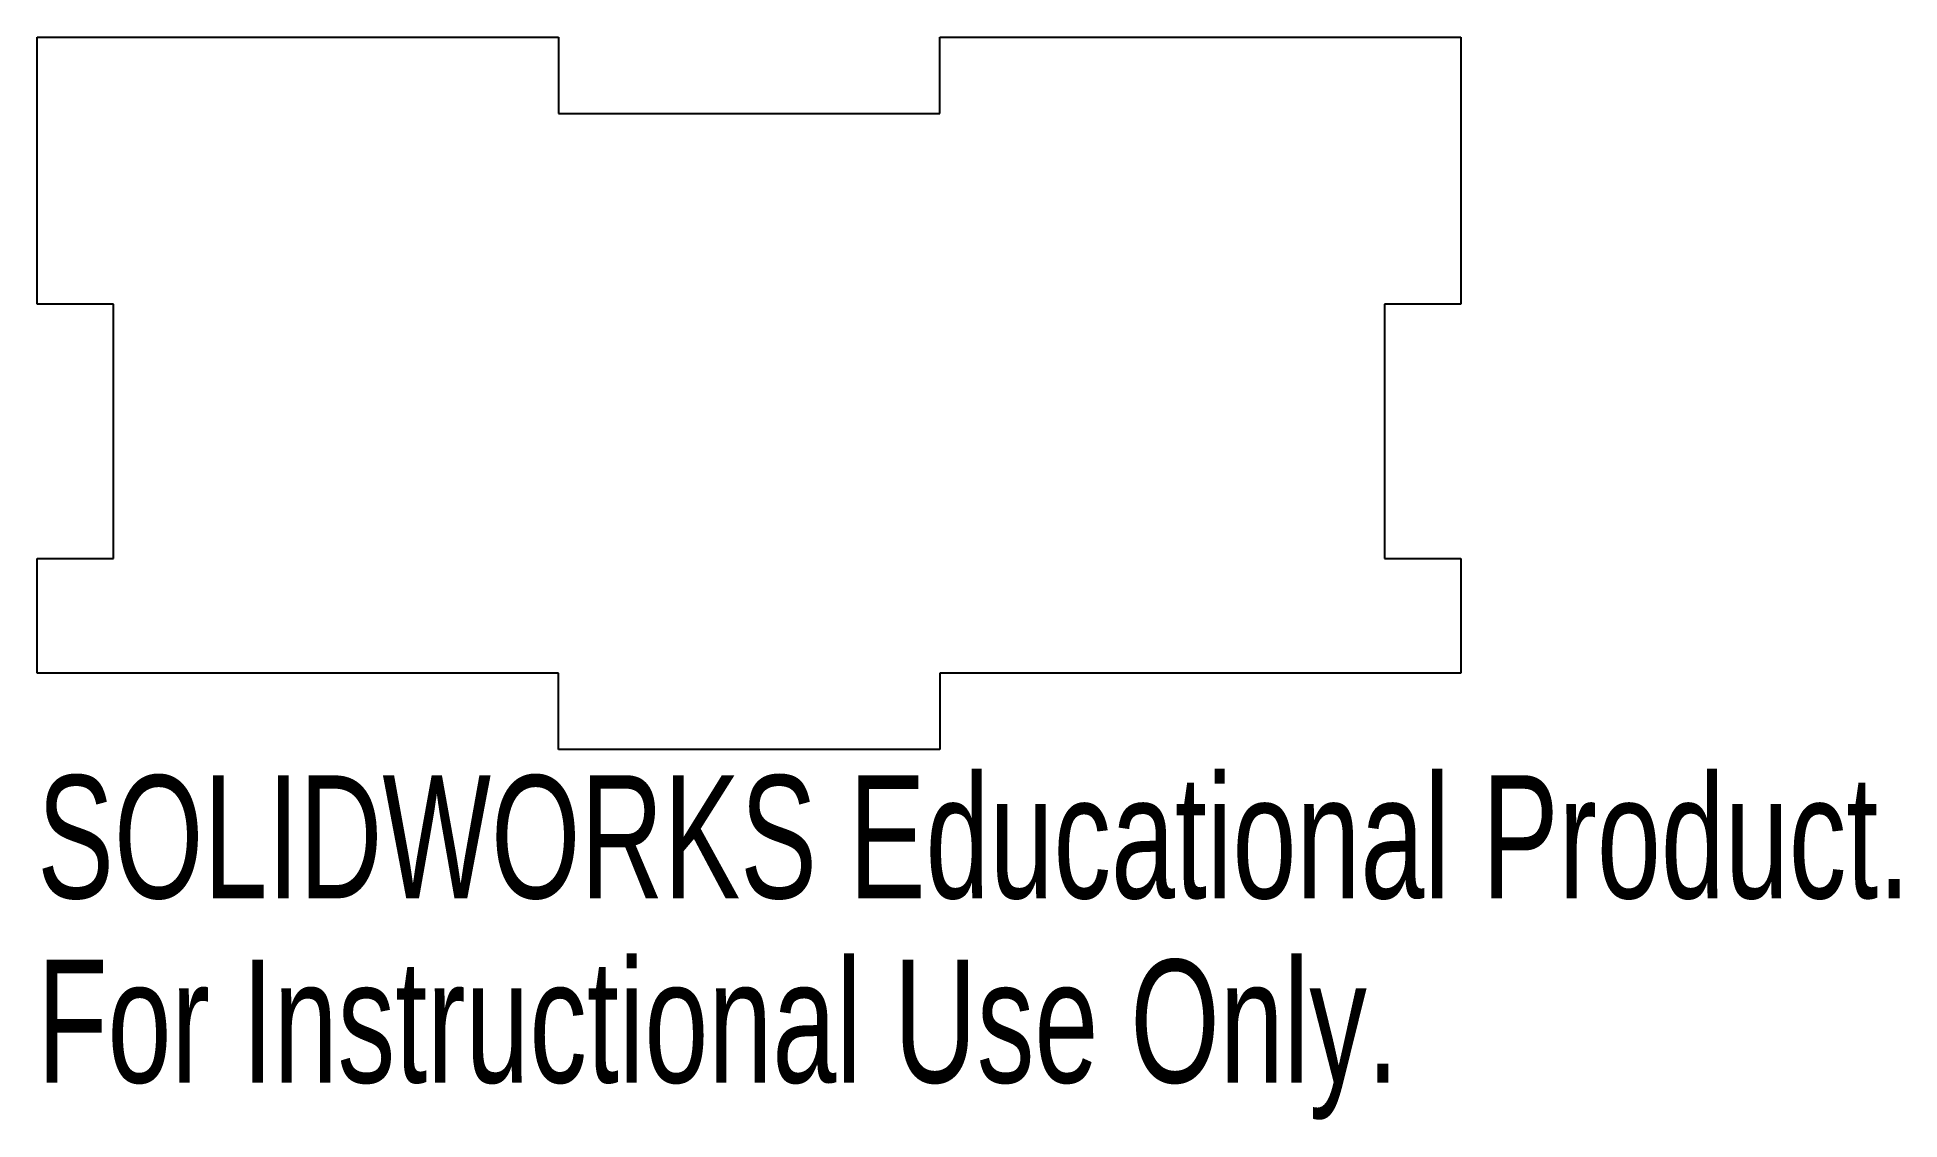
# Model space of a CAD drawing. Header units: millimetres. Extents: x -28 to 45.3, y -14.6 to 28.
import ezdxf

# ---------------------------------------------------------------- set-up
doc = ezdxf.new("R2010")
doc.units = ezdxf.units.MM
doc.styles.add('SLDTEXTSTYLE0', font='TXT', dxfattribs={"width": 0.7})

msp = doc.modelspace()

# ---------------------------------------------------------------- linework, layer by layer
at = {"color": 7, "linetype": 'Continuous', "lineweight": 25}
for p, q in [((-28, 17.5), (-28, 28)), ((-28, 28), (-7.5, 28)), ((-7.5, 28), (-7.5, 25)), ((7.5, 25), (7.5, 28)), ((7.5, 28), (28, 28)), ((28, 28), (28, 17.5)), ((-7.5, 25), (7.5, 25)), ((-25, 17.5), (-28, 17.5)), ((-25, 7.5), (-25, 17.5)), ((28, 17.5), (25, 17.5)), ((25, 17.5), (25, 7.5)), ((-28, 3), (-28, 7.5)), ((-28, 7.5), (-25, 7.5)), ((25, 7.5), (28, 7.5)), ((28, 7.5), (28, 3)), ((-7.5, 3), (-28, 3)), ((-7.5, 0), (-7.5, 3)), ((28, 3), (7.5, 3)), ((7.5, 3), (7.5, 0)), ((7.5, 0), (-7.5, 0))]:
    msp.add_line(p, q, dxfattribs=at)

# ---------------------------------------------------------------- texts
at = {"color": 7, "linetype": 'Continuous', "char_height": 4.83362, "attachment_point": 1, "style": 'SLDTEXTSTYLE0'}
for s, insert in [('SOLIDWORKS Educational Product.', (-28, -1.02)), ('For Instructional Use Only.', (-28, -8.27))]:
    msp.add_mtext(s, dxfattribs=dict(at, insert=insert))

doc.saveas('drawing.dxf')
